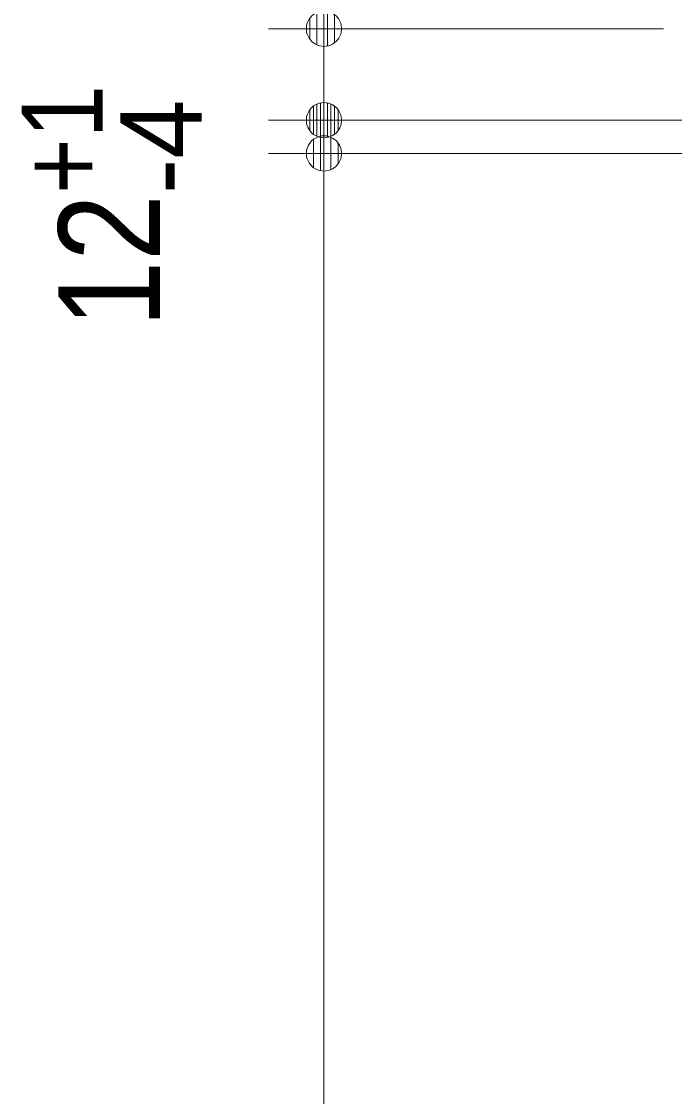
# Model space of a CAD drawing. Units: millimetres, scale not verified. Extents: x -6062 to 6062, y -3045 to 3045.
# Drawn here: x -1833.6 to -1598.1, y -35.3 to 352.6 of the extents above; entities that cross this region are included whole.
import ezdxf
from ezdxf.enums import TextEntityAlignment as Align

# ---------------------------------------------------------------- set-up
doc = ezdxf.new("R2010")
doc.units = ezdxf.units.MM
doc.header["$LTSCALE"] = 20
for name, color, linetype, lineweight in [('0-0_2寸法-1', 7, 'Continuous', 9), ('0-1_0', 7, 'Continuous', 9), ('0-3_2寸法-2', 7, 'Continuous', 9)]:
    doc.layers.add(name, color=color, linetype=linetype, lineweight=lineweight)
doc.styles.add('ＭＳ Ｐゴシック', font='')
doc.styles.get('ＭＳ Ｐゴシック').set_extended_font_data('MS PGothic')

# ---------------------------------------------------------------- blocks, each defined once
blk = doc.blocks.new('_Dot')
at = {"layer": '0-1_0'}
for p, q in [((-10, 0), (-20, 0)), ((9.78, 2), (-9.78, 2)), ((7.99, 6), (-7.99, 6)), ((9.16, -3.98), (-9.16, -3.98)), ((6, -7.98), (-6, -7.98))]:
    blk.add_line(p, q, dxfattribs=at)
for points in [[(10, 0), (9.92, 1.25), (9.69, 2.49), (9.3, 3.68), (8.76, 4.82), (8.09, 5.88), (7.29, 6.85), (6.37, 7.71), (5.36, 8.44), (4.26, 9.05), (3.09, 9.51), (1.87, 9.82), (0.63, 9.98), (-0.63, 9.98), (-1.87, 9.82), (-3.09, 9.51), (-4.26, 9.05), (-5.36, 8.44), (-6.37, 7.71), (-7.29, 6.85), (-8.09, 5.88), (-8.76, 4.82), (-9.3, 3.68), (-9.69, 2.49), (-9.92, 1.25), (-10, 0), (0, 0)], [(-10, 0), (-9.92, -1.25), (-9.69, -2.49), (-9.3, -3.68), (-8.76, -4.82), (-8.09, -5.88), (-7.29, -6.85), (-6.37, -7.71), (-5.36, -8.44), (-4.26, -9.05), (-3.09, -9.51), (-1.87, -9.82), (-0.63, -9.98), (0.63, -9.98), (1.87, -9.82), (3.09, -9.51), (4.26, -9.05), (5.36, -8.44), (6.37, -7.71), (7.29, -6.85), (8.09, -5.88), (8.76, -4.82), (9.3, -3.68), (9.69, -2.49), (9.92, -1.25), (10, 0), (0, 0)]]:
    blk.add_lwpolyline(points, close=True, dxfattribs=at)

msp = doc.modelspace()

# ---------------------------------------------------------------- linework, layer by layer
at = {"layer": '0-0_2寸法-1'}
for p, q in [((-1546.04, 305), (-1744.54, 305)), ((-1724.54, 292.29), (-1724.54, -1974.29))]:
    msp.add_line(p, q, dxfattribs=at)
at = {"layer": '0-3_2寸法-2'}
for p, q in [((-1602.04, 350), (-1744.54, 350)), ((-1724.54, 350), (-1724.54, 317)), ((-1724.54, 329.71), (-1724.54, 342.42)), ((-1549.04, 317), (-1744.54, 317)), ((-1549.04, 317), (-1744.54, 317)), ((-1724.54, 317), (-1724.54, 305)), ((-1546.04, 305), (-1744.54, 305)), ((-1724.54, 304.29), (-1724.54, 291.58)), ((-1724.54, 292.29), (-1724.54, 279.58))]:
    msp.add_line(p, q, dxfattribs=at)

# ---------------------------------------------------------------- block references
at = {"layer": '0-0_2寸法-1', "xscale": 0.6356201, "yscale": 0.6356201, "rotation": 90}
msp.add_blockref('_Dot', (-1724.54, 305), dxfattribs=at)
at = {"layer": '0-3_2寸法-2', "xscale": 0.6356201, "yscale": 0.6356201}
for p, rotation in [((-1724.54, 350), 270), ((-1724.54, 317), 270), ((-1724.54, 317), 90), ((-1724.54, 305), 90)]:
    msp.add_blockref('_Dot', p, dxfattribs=dict(at, rotation=rotation))

# ---------------------------------------------------------------- texts
at = {"layer": '0-3_2寸法-2', "style": 'ＭＳ Ｐゴシック', "width": 0.9}
for s, height, p in [('+1', 29.33, (-1795.51, 290.33)), ('12', 36.66, (-1772.68, 242.23))]:
    msp.add_text(s, height=height, rotation=90, dxfattribs=at).set_placement(p, align=Align.BOTTOM_LEFT)
at = {"layer": '0-3_2寸法-2', "style": 'ＭＳ Ｐゴシック'}
msp.add_text('-4', height=29.33, rotation=90, dxfattribs=at).set_placement((-1759.89, 290.33), align=Align.BOTTOM_LEFT)

doc.saveas('drawing.dxf')
